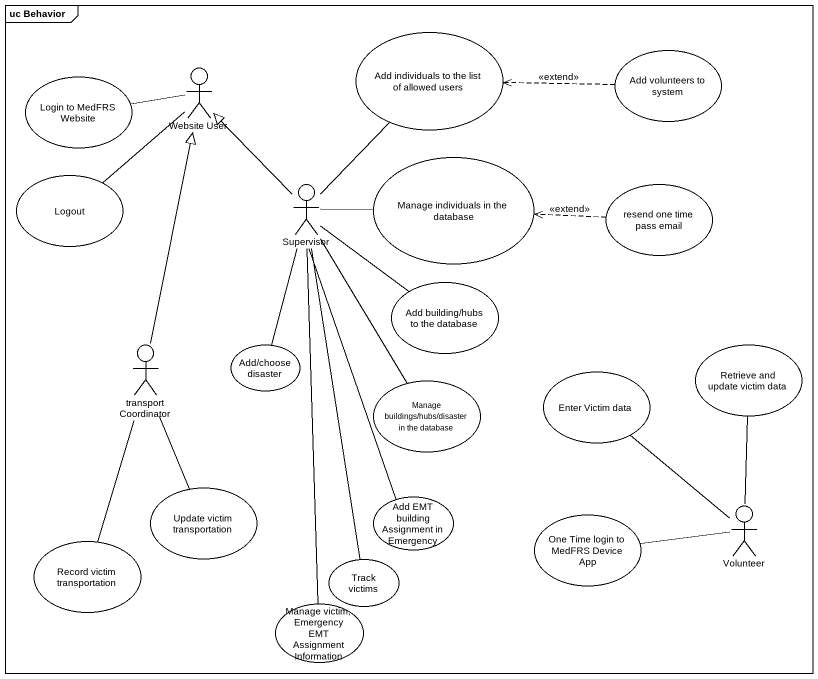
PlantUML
@startuml
mainframe uc Behavior
usecase "Add individuals to the list of allowed users" as Add_individuals_to_the_list
usecase "Add volunteers to system" as Add_volunteers_to_system
usecase "Login to MedFRS Website" as Login_to_MedFRS_Website
actor "Website User" as Website_User
usecase Logout
actor Supervisor
usecase "Manage individuals in the database" as Manage_individuals_in_the
usecase "resend one time pass email" as resend_one_time_pass_email
usecase "Add building/hubs to the database" as Add_building_hubs_to_the
actor "transport Coordinator" as transport_Coordinator
usecase "Add/choose disaster" as Add_choose_disaster
usecase "Retrieve and update victim data" as Retrieve_and_update_victim
usecase "Manage buildings/hubs/disaster in the database" as Manage_buildings_hubs
usecase "Enter Victim data" as Enter_Victim_data
usecase "Update victim transportation" as Update_victim_transportation
usecase "Add EMT building Assignment in Emergency" as Add_EMT_building_Assignment
actor Volunteer
usecase "Record victim transportation" as Record_victim_transportation
usecase "One Time login to MedFRS Device App" as One_Time_login_to_MedFRS
usecase "Track victims" as Track_victims
usecase "Manage victim, Emergency EMT Assignment Information" as Manage_victim_Emergency_EMT
Add_volunteers_to_system .left.> Add_individuals_to_the_list : <<extend>>
Login_to_MedFRS_Website -right- Website_User
Logout -up- Website_User
Supervisor -up- Add_individuals_to_the_list
Supervisor -up-|> Website_User
Supervisor -right- Manage_individuals_in_the
resend_one_time_pass_email .left.> Manage_individuals_in_the : <<extend>>
Add_building_hubs_to_the -up- Supervisor
transport_Coordinator -up-|> Website_User
Add_choose_disaster -up- Supervisor
Manage_buildings_hubs -up- Supervisor
Update_victim_transportation -up- transport_Coordinator
Add_EMT_building_Assignment -up- Supervisor
Volunteer -up- Retrieve_and_update_victim
Volunteer -up- Enter_Victim_data
Volunteer -left- One_Time_login_to_MedFRS
Record_victim_transportation -up- transport_Coordinator
Track_victims -up- Supervisor
Manage_victim_Emergency_EMT -up- Supervisor
@enduml
